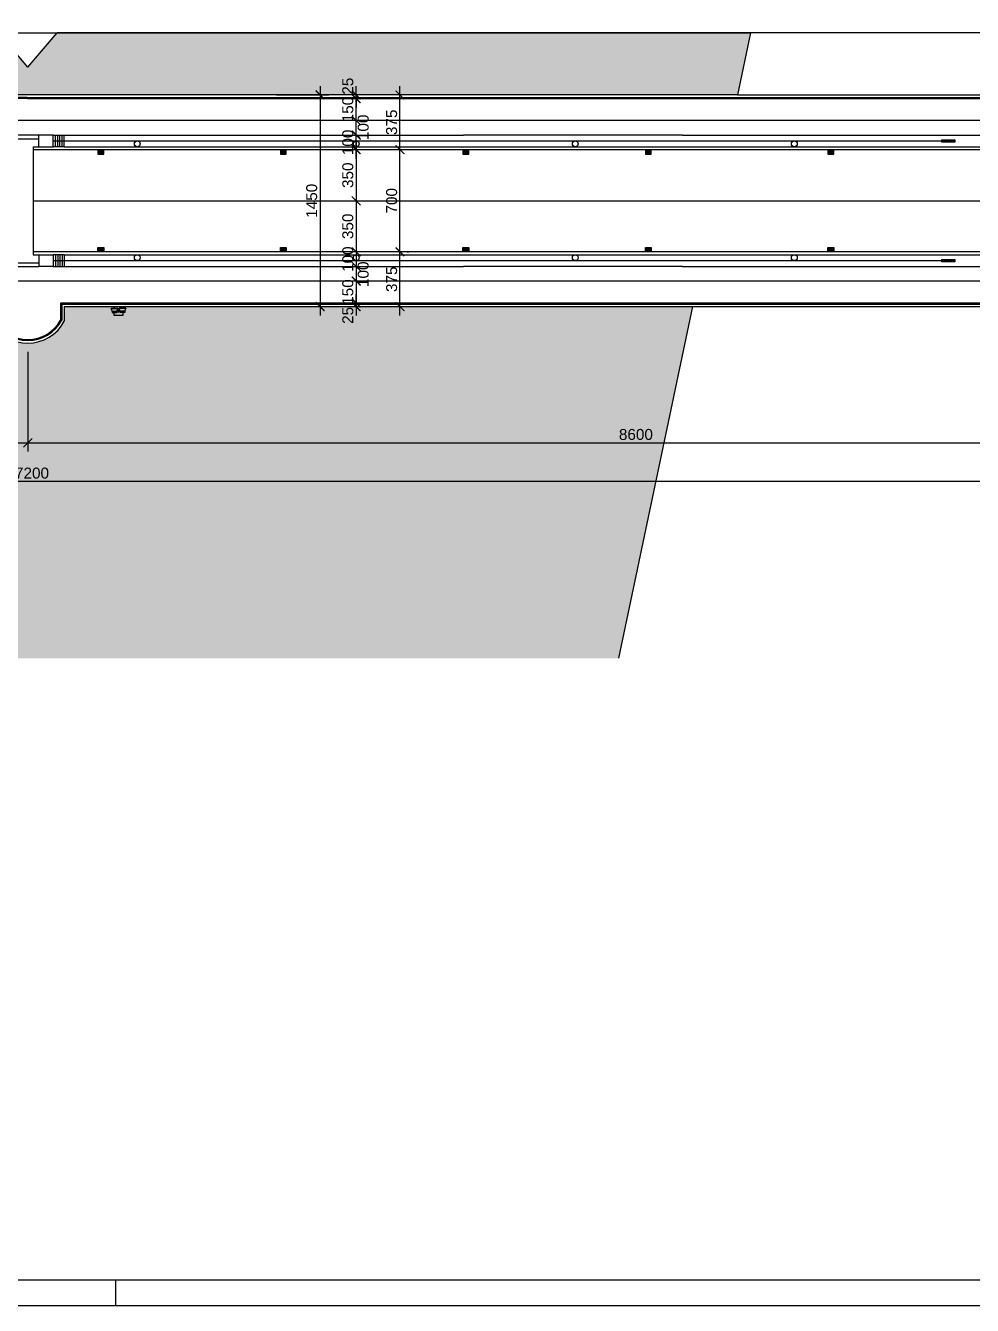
# Model space of a CAD drawing. Header units: millimetres. Extents: x -220 to 35592, y 35 to 30950.
# Drawn here: x 15549 to 22033, y 16250 to 25016 of the extents above; entities that cross this region are included whole.
import ezdxf

# ---------------------------------------------------------------- set-up
doc = ezdxf.new("R2010")
doc.units = ezdxf.units.MM
doc.header["$LTSCALE"] = 350
doc.header["$MEASUREMENT"] = 0
doc.header["$PDSIZE"] = 35
doc.layers.add('020', color=50, linetype='Continuous', lineweight=20)
doc.layers.add('050', color=132, linetype='Continuous', lineweight=50)
for name, color, linetype in [('BETON', 7, 'Continuous'), ('BETON tanko', 40, 'Continuous'), ('FILE', 8, 'Continuous'), ('KOTE', 9, 'Continuous'), ('POM', 9, 'Continuous'), ('SRAFURA', 8, 'Continuous'), ('Užad', 2, 'Continuous')]:
    doc.layers.add(name, color=color, linetype=linetype)
doc.styles.get("Standard").update_dxf_attribs({"font": 'ARIAL.TTF'})
doc.dimstyles.new('M1-350', dxfattribs={"dimscale": 30, "dimtxt": 2.5, "dimasz": 2, "dimexe": 2, "dimexo": 2, "dimtad": 1, "dimdec": 0, "dimzin": 9, "dimtxsty": 'Standard', "dimblk": 'ARCHTICK', "dimcen": 2.5, "dimdle": 2, "dimadec": 0, "dimazin": 2, "dimtfac": 1, "dimtdec": 0, "dimtmove": 0, "dimatfit": 2, "dimldrblk": 'ARCHTICK', "dimfxl": 0, "dimfrac": 2, "dimarcsym": 0})
pattern_1 = [(0, (0, 0), (6.25, 12.5), [0, -12.5])]
pattern_2 = [(0, (0, 0), (18.75, 37.5), [0, -37.5])]

# ---------------------------------------------------------------- blocks, each defined once
blk = doc.blocks.new('_ArchTick')
at = {"layer": '050', "color": 0, "const_width": 0.15}
blk.add_lwpolyline([(-0.5, -0.5), (0.5, 0.5)], dxfattribs=at)
blk = doc.blocks.new('*D29')
at = {"layer": 'Defpoints', "color": 0}
for p in [(6963.482539322745, 23090.6526267209), (15563.48253932277, 22840.69015004479), (15563.48253932277, 22157.72464746407)]:
    blk.add_point(p, dxfattribs=at)
at = {"layer": 'POM', "color": 0, "lineweight": -2}
for p, q in [((6963.482539322745, 23030.6526267209), (6963.482539322745, 22097.72464746407)), ((15563.48253932277, 22780.69015004479), (15563.48253932277, 22097.72464746407)), ((6903.482539322745, 22157.72464746407), (15623.48253932277, 22157.72464746407))]:
    blk.add_line(p, q, dxfattribs=at)
at = {"layer": 'POM', "color": 0, "lineweight": -2, "xscale": 60, "yscale": 60, "zscale": 60, "rotation": 180}
blk.add_blockref('_ArchTick', (6963.482539322745, 22157.72464746407), dxfattribs=at)
at = {"layer": 'POM', "color": 0, "lineweight": -2, "xscale": 60, "yscale": 60, "zscale": 60}
blk.add_blockref('_ArchTick', (15563.48253932277, 22157.72464746407), dxfattribs=at)
at = {"layer": 'POM', "color": 0, "insert": (11263.48253932276, 22214.7676215432), "char_height": 75, "attachment_point": 5}
blk.add_mtext('8600', dxfattribs=at)
blk = doc.blocks.new('*D30')
at = {"layer": 'Defpoints', "color": 0}
for p in [(24163.48253932277, 23090.65262672094), (15563.48253932277, 22840.69015004479), (24163.48253932277, 22157.72464746407)]:
    blk.add_point(p, dxfattribs=at)
at = {"layer": 'POM', "color": 0, "lineweight": -2}
for p, q in [((24163.48253932277, 23030.65262672094), (24163.48253932277, 22097.72464746407)), ((15563.48253932277, 22780.69015004479), (15563.48253932277, 22097.72464746407)), ((15503.48253932277, 22157.72464746407), (24223.48253932277, 22157.72464746407))]:
    blk.add_line(p, q, dxfattribs=at)
at = {"layer": 'POM', "color": 0, "lineweight": -2, "xscale": 60, "yscale": 60, "zscale": 60, "rotation": 180}
blk.add_blockref('_ArchTick', (15563.48253932277, 22157.72464746407), dxfattribs=at)
at = {"layer": 'POM', "color": 0, "lineweight": -2, "xscale": 60, "yscale": 60, "zscale": 60}
blk.add_blockref('_ArchTick', (24163.48253932277, 22157.72464746407), dxfattribs=at)
at = {"layer": 'POM', "color": 0, "insert": (19728.53408347752, 22214.7676215432), "char_height": 75, "attachment_point": 5}
blk.add_mtext('8600', dxfattribs=at)
blk = doc.blocks.new('*D31')
at = {"layer": 'Defpoints', "color": 0}
for p in [(6963.482539322745, 22564.18863709249), (24163.48253932277, 22564.18863709251), (6963.482539322745, 21892.98965333955)]:
    blk.add_point(p, dxfattribs=at)
at = {"layer": 'POM', "color": 0, "lineweight": -2}
for p, q in [((6963.482539322745, 22504.18863709249), (6963.482539322745, 21832.98965333955)), ((24163.48253932277, 22504.18863709251), (24163.48253932277, 21832.98965333955)), ((24223.48253932277, 21892.98965333955), (6903.482539322745, 21892.98965333955))]:
    blk.add_line(p, q, dxfattribs=at)
at = {"layer": 'POM', "color": 0, "lineweight": -2, "xscale": 60, "yscale": 60, "zscale": 60, "rotation": 180}
blk.add_blockref('_ArchTick', (6963.482539322745, 21892.98965333955), dxfattribs=at)
at = {"layer": 'POM', "color": 0, "lineweight": -2, "xscale": 60, "yscale": 60, "zscale": 60}
blk.add_blockref('_ArchTick', (24163.48253932277, 21892.98965333955), dxfattribs=at)
at = {"layer": 'POM', "color": 0, "insert": (15563.48253932275, 21950.03262741868), "char_height": 75, "attachment_point": 5}
blk.add_mtext('17200', dxfattribs=at)
blk = doc.blocks.new('*D33')
at = {"layer": 'Defpoints', "color": 0}
for p in [(17205.9950417126, 24540.65262672094), (17205.9950417126, 23090.65262672094), (17565.34191512634, 23090.65262672094)]:
    blk.add_point(p, dxfattribs=at)
at = {"layer": 'POM', "color": 0, "lineweight": -2}
for p, q in [((17565.34191512635, 24600.65262672094), (17565.34191512634, 23030.65262672094)), ((17265.9950417126, 24540.65262672094), (17625.34191512634, 24540.65262672094)), ((17265.9950417126, 23090.65262672094), (17625.34191512634, 23090.65262672094))]:
    blk.add_line(p, q, dxfattribs=at)
at = {"layer": 'POM', "color": 0, "lineweight": -2, "xscale": 60, "yscale": 60, "zscale": 60}
for p, rotation in [((17565.34191512634, 24540.65262672094), 90), ((17565.34191512634, 23090.65262672094), 270)]:
    blk.add_blockref('_ArchTick', p, dxfattribs=dict(at, rotation=rotation))
at = {"layer": 'POM', "color": 0, "insert": (17508.29894104721, 23815.65262672094), "char_height": 75, "attachment_point": 5, "rotation": 90}
blk.add_mtext('1450', dxfattribs=at)
blk = doc.blocks.new('*D34')
at = {"layer": 'Defpoints', "color": 0}
for p in [(17813.48253932278, 24165.65262672094), (17812.74385097426, 23815.65262672092), (17813.48253932278, 23815.65262672092)]:
    blk.add_point(p, dxfattribs=at)
at = {"layer": 'POM', "color": 0, "lineweight": -2}
for p, q in [((17812.74385097426, 24225.65262672094), (17812.74385097426, 23755.65262672092)), ((17753.48253932278, 24165.65262672094), (17752.74385097426, 24165.65262672094)), ((17753.48253932278, 23815.65262672092), (17752.74385097426, 23815.65262672092))]:
    blk.add_line(p, q, dxfattribs=at)
at = {"layer": 'POM', "color": 0, "lineweight": -2, "xscale": 60, "yscale": 60, "zscale": 60}
for p, rotation in [((17812.74385097426, 24165.65262672094), 90), ((17812.74385097426, 23815.65262672092), 270)]:
    blk.add_blockref('_ArchTick', p, dxfattribs=dict(at, rotation=rotation))
at = {"layer": 'POM', "color": 0, "insert": (17755.67529708612, 23990.65262672093), "char_height": 75, "attachment_point": 5, "rotation": 90}
blk.add_mtext('350', dxfattribs=at)
blk = doc.blocks.new('*D35')
at = {"layer": 'Defpoints', "color": 0}
for p in [(17813.48253932278, 23815.65262672092), (17812.74385097426, 23465.65262672088), (17812.74385097426, 23465.65262672088)]:
    blk.add_point(p, dxfattribs=at)
at = {"layer": 'POM', "color": 0, "lineweight": -2}
for p, q in [((17812.74385097426, 23875.65262672092), (17812.74385097426, 23405.65262672088)), ((17753.48253932278, 23815.65262672092), (17752.74385097426, 23815.65262672092))]:
    blk.add_line(p, q, dxfattribs=at)
at = {"layer": 'POM', "color": 0, "lineweight": -2, "xscale": 60, "yscale": 60, "zscale": 60}
for p, rotation in [((17812.74385097426, 23815.65262672092), 90), ((17812.74385097426, 23465.65262672088), 270)]:
    blk.add_blockref('_ArchTick', p, dxfattribs=dict(at, rotation=rotation))
at = {"layer": 'POM', "color": 0, "insert": (17755.67529708612, 23640.6526267209), "char_height": 75, "attachment_point": 5, "rotation": 90}
blk.add_mtext('350', dxfattribs=at)
blk = doc.blocks.new('*D36')
at = {"layer": 'Defpoints', "color": 0}
for p in [(17812.74385097426, 23465.65262672088), (17812.74385097426, 23365.65262672006), (17812.74385097426, 23365.65262672006)]:
    blk.add_point(p, dxfattribs=at)
at = {"layer": 'POM', "color": 0, "lineweight": -2}
blk.add_line((17812.74385097426, 23525.65262672088), (17812.74385097426, 23305.65262672006), dxfattribs=at)
at = {"layer": 'POM', "color": 0, "lineweight": -2, "xscale": 60, "yscale": 60, "zscale": 60}
for p, rotation in [((17812.74385097426, 23465.65262672088), 90), ((17812.74385097426, 23365.65262672006), 270)]:
    blk.add_blockref('_ArchTick', p, dxfattribs=dict(at, rotation=rotation))
at = {"layer": 'POM', "color": 0, "insert": (17755.70087689513, 23415.65262672047), "char_height": 75, "attachment_point": 5, "rotation": 90}
blk.add_mtext('100', dxfattribs=at)
blk = doc.blocks.new('*D37')
at = {"layer": 'Defpoints', "color": 0}
for p in [(17812.74385097426, 23365.65262672006), (17812.74385097427, 23265.65262672028), (17812.74385097426, 23265.65262672028)]:
    blk.add_point(p, dxfattribs=at)
at = {"layer": 'POM', "color": 0, "lineweight": -2}
blk.add_line((17812.74385097426, 23425.65262672006), (17812.74385097426, 23205.65262672028), dxfattribs=at)
at = {"layer": 'POM', "color": 0, "lineweight": -2, "xscale": 60, "yscale": 60, "zscale": 60}
for p, rotation in [((17812.74385097426, 23365.65262672006), 90), ((17812.74385097426, 23265.65262672028), 270)]:
    blk.add_blockref('_ArchTick', p, dxfattribs=dict(at, rotation=rotation))
at = {"layer": 'POM', "color": 0, "insert": (17861.08259786233, 23312.54383733589), "char_height": 75, "attachment_point": 5, "rotation": 90}
blk.add_mtext('100', dxfattribs=at)
blk = doc.blocks.new('*D38')
at = {"layer": 'Defpoints', "color": 0}
for p in [(17812.74385097427, 23265.65262672028), (17812.74385097427, 23115.65262672098), (17812.74385097426, 23115.65262672098)]:
    blk.add_point(p, dxfattribs=at)
at = {"layer": 'POM', "color": 0, "lineweight": -2}
blk.add_line((17812.74385097426, 23325.65262672028), (17812.74385097426, 23055.65262672098), dxfattribs=at)
at = {"layer": 'POM', "color": 0, "lineweight": -2, "xscale": 60, "yscale": 60, "zscale": 60}
for p, rotation in [((17812.74385097426, 23265.65262672028), 90), ((17812.74385097426, 23115.65262672098), 270)]:
    blk.add_blockref('_ArchTick', p, dxfattribs=dict(at, rotation=rotation))
at = {"layer": 'POM', "color": 0, "insert": (17755.70087689513, 23190.65262672063), "char_height": 75, "attachment_point": 5, "rotation": 90}
blk.add_mtext('150', dxfattribs=at)
blk = doc.blocks.new('*D39')
at = {"layer": 'Defpoints', "color": 0}
for p in [(17812.74385097427, 23115.65262672098), (17812.74385097427, 23090.65262672094), (17812.74385097426, 23090.65262672094)]:
    blk.add_point(p, dxfattribs=at)
at = {"layer": 'POM', "color": 0, "lineweight": -2}
for p, q in [((17812.74385097426, 23115.65262672098), (17812.74385097426, 23175.65262672098)), ((17812.74385097426, 23115.65262672098), (17812.74385097426, 23090.65262672094)), ((17812.74385097426, 23090.65262672094), (17812.74385097426, 23030.65262672094))]:
    blk.add_line(p, q, dxfattribs=at)
at = {"layer": 'POM', "color": 0, "lineweight": -2, "xscale": 60, "yscale": 60, "zscale": 60}
for p, rotation in [((17812.74385097426, 23115.65262672098), 270), ((17812.74385097426, 23090.65262672094), 90)]:
    blk.add_blockref('_ArchTick', p, dxfattribs=dict(at, rotation=rotation))
at = {"layer": 'POM', "color": 0, "insert": (17755.70087689513, 23030.65262672094), "char_height": 75, "attachment_point": 5, "rotation": 90}
blk.add_mtext('25', dxfattribs=at)
blk = doc.blocks.new('*D41')
at = {"layer": 'Defpoints', "color": 0}
for p in [(17812.74385097427, 24365.65262672156), (17812.74385097426, 24365.65262672156), (17812.74385097426, 24265.65262672178)]:
    blk.add_point(p, dxfattribs=at)
at = {"layer": 'POM', "color": 0, "lineweight": -2}
blk.add_line((17812.74385097426, 24205.65262672178), (17812.74385097426, 24425.65262672156), dxfattribs=at)
at = {"layer": 'POM', "color": 0, "lineweight": -2, "xscale": 60, "yscale": 60, "zscale": 60}
for p, rotation in [((17812.74385097426, 24365.65262672156), 90), ((17812.74385097426, 24265.65262672178), 270)]:
    blk.add_blockref('_ArchTick', p, dxfattribs=dict(at, rotation=rotation))
at = {"layer": 'POM', "color": 0, "insert": (17861.08259786233, 24318.76141610595), "char_height": 75, "attachment_point": 5, "rotation": 90}
blk.add_mtext('100', dxfattribs=at)
blk = doc.blocks.new('*D40')
at = {"layer": 'Defpoints', "color": 0}
for p in [(17812.74385097426, 24265.65262672178), (17812.74385097426, 24265.65262672178), (17812.74385097426, 24165.65262672096)]:
    blk.add_point(p, dxfattribs=at)
at = {"layer": 'POM', "color": 0, "lineweight": -2}
blk.add_line((17812.74385097426, 24105.65262672096), (17812.74385097426, 24325.65262672178), dxfattribs=at)
at = {"layer": 'POM', "color": 0, "lineweight": -2, "xscale": 60, "yscale": 60, "zscale": 60}
for p, rotation in [((17812.74385097426, 24265.65262672178), 90), ((17812.74385097426, 24165.65262672096), 270)]:
    blk.add_blockref('_ArchTick', p, dxfattribs=dict(at, rotation=rotation))
at = {"layer": 'POM', "color": 0, "insert": (17755.70087689513, 24215.65262672137), "char_height": 75, "attachment_point": 5, "rotation": 90}
blk.add_mtext('100', dxfattribs=at)
blk = doc.blocks.new('*D42')
at = {"layer": 'Defpoints', "color": 0}
for p in [(17812.74385097427, 24515.65262672086), (17812.74385097426, 24515.65262672086), (17812.74385097427, 24365.65262672156)]:
    blk.add_point(p, dxfattribs=at)
at = {"layer": 'POM', "color": 0, "lineweight": -2}
blk.add_line((17812.74385097426, 24305.65262672156), (17812.74385097426, 24575.65262672086), dxfattribs=at)
at = {"layer": 'POM', "color": 0, "lineweight": -2, "xscale": 60, "yscale": 60, "zscale": 60}
for p, rotation in [((17812.74385097426, 24515.65262672086), 90), ((17812.74385097426, 24365.65262672156), 270)]:
    blk.add_blockref('_ArchTick', p, dxfattribs=dict(at, rotation=rotation))
at = {"layer": 'POM', "color": 0, "insert": (17755.70087689513, 24440.65262672121), "char_height": 75, "attachment_point": 5, "rotation": 90}
blk.add_mtext('150', dxfattribs=at)
blk = doc.blocks.new('*D43')
at = {"layer": 'Defpoints', "color": 0}
for p in [(17812.74385097427, 24540.6526267209), (17812.74385097426, 24540.6526267209), (17812.74385097427, 24515.65262672086)]:
    blk.add_point(p, dxfattribs=at)
at = {"layer": 'POM', "color": 0, "lineweight": -2}
for p, q in [((17812.74385097426, 24540.6526267209), (17812.74385097426, 24600.6526267209)), ((17812.74385097426, 24515.65262672086), (17812.74385097426, 24540.6526267209)), ((17812.74385097426, 24515.65262672086), (17812.74385097426, 24455.65262672086))]:
    blk.add_line(p, q, dxfattribs=at)
at = {"layer": 'POM', "color": 0, "lineweight": -2, "xscale": 60, "yscale": 60, "zscale": 60}
for p, rotation in [((17812.74385097426, 24540.6526267209), 270), ((17812.74385097426, 24515.65262672086), 90)]:
    blk.add_blockref('_ArchTick', p, dxfattribs=dict(at, rotation=rotation))
at = {"layer": 'POM', "color": 0, "insert": (17755.70087689513, 24600.6526267209), "char_height": 75, "attachment_point": 5, "rotation": 90}
blk.add_mtext('25', dxfattribs=at)
blk = doc.blocks.new('*D44')
at = {"layer": 'Defpoints', "color": 0}
for p in [(18101.13616730599, 23465.65262672088), (18112.87701470283, 23465.65262672088), (18101.13616730599, 23090.65262672094)]:
    blk.add_point(p, dxfattribs=at)
at = {"layer": 'POM', "color": 0, "lineweight": -2}
for p, q in [((18112.87701470283, 23030.65262672094), (18112.87701470283, 23525.65262672088)), ((18161.13616730599, 23465.65262672088), (18172.87701470283, 23465.65262672088)), ((18161.13616730599, 23090.65262672094), (18172.87701470283, 23090.65262672094))]:
    blk.add_line(p, q, dxfattribs=at)
at = {"layer": 'POM', "color": 0, "lineweight": -2, "xscale": 60, "yscale": 60, "zscale": 60}
for p, rotation in [((18112.87701470283, 23465.65262672088), 90), ((18112.87701470283, 23090.65262672094), 270)]:
    blk.add_blockref('_ArchTick', p, dxfattribs=dict(at, rotation=rotation))
at = {"layer": 'POM', "color": 0, "insert": (18055.8084608147, 23278.15262672091), "char_height": 75, "attachment_point": 5, "rotation": 90}
blk.add_mtext('375', dxfattribs=at)
blk = doc.blocks.new('*D45')
at = {"layer": 'Defpoints', "color": 0}
for p in [(18112.87701470284, 24165.65262672093), (18112.87701470283, 24165.65262672093), (18101.13616730599, 23465.65262672088)]:
    blk.add_point(p, dxfattribs=at)
at = {"layer": 'POM', "color": 0, "lineweight": -2}
for p, q in [((18112.87701470283, 23405.65262672088), (18112.87701470283, 24225.65262672093)), ((18161.13616730599, 23465.65262672088), (18172.87701470283, 23465.65262672088))]:
    blk.add_line(p, q, dxfattribs=at)
at = {"layer": 'POM', "color": 0, "lineweight": -2, "xscale": 60, "yscale": 60, "zscale": 60}
for p, rotation in [((18112.87701470283, 24165.65262672093), 90), ((18112.87701470283, 23465.65262672088), 270)]:
    blk.add_blockref('_ArchTick', p, dxfattribs=dict(at, rotation=rotation))
at = {"layer": 'POM', "color": 0, "insert": (18055.8340406237, 23815.65262672091), "char_height": 75, "attachment_point": 5, "rotation": 90}
blk.add_mtext('700', dxfattribs=at)
blk = doc.blocks.new('*D46')
at = {"layer": 'Defpoints', "color": 0}
for p in [(18112.87701470284, 24540.65262672094), (18112.87701470283, 24540.65262672094), (18112.87701470284, 24165.65262672093)]:
    blk.add_point(p, dxfattribs=at)
at = {"layer": 'POM', "color": 0, "lineweight": -2}
blk.add_line((18112.87701470283, 24105.65262672093), (18112.87701470284, 24600.65262672094), dxfattribs=at)
at = {"layer": 'POM', "color": 0, "lineweight": -2, "xscale": 60, "yscale": 60, "zscale": 60}
for p, rotation in [((18112.87701470283, 24540.65262672094), 90), ((18112.87701470283, 24165.65262672093), 270)]:
    blk.add_blockref('_ArchTick', p, dxfattribs=dict(at, rotation=rotation))
at = {"layer": 'POM', "color": 0, "insert": (18055.8084608147, 24353.15262672094), "char_height": 75, "attachment_point": 5, "rotation": 90}
blk.add_mtext('375', dxfattribs=at)

msp = doc.modelspace()

# ---------------------------------------------------------------- hatches: boundary and pattern name
at = {"layer": 'POM'}
h = msp.add_hatch(dxfattribs=at)
h.set_pattern_fill('DOTS', color=256, scale=200, style=0)
h.set_pattern_definition(pattern_1)
edge = h.paths.add_edge_path()
edge.add_arc((16397.48253932277, 23111.65262672096), 4, 0, 360)
h = msp.add_hatch(dxfattribs=at)
h.set_pattern_fill('DOTS', color=256, scale=200, style=0)
h.set_pattern_definition(pattern_1)
edge = h.paths.add_edge_path()
edge.add_arc((16997.48253932277, 23111.65262672096), 4, 0, 360)
h = msp.add_hatch(dxfattribs=at)
h.set_pattern_fill('DOTS', color=256, scale=200, style=0)
h.set_pattern_definition(pattern_1)
edge = h.paths.add_edge_path()
edge.add_arc((17597.48253932277, 23111.65262672096), 4, 0, 360)
h = msp.add_hatch(dxfattribs=at)
h.set_pattern_fill('DOTS', color=256, scale=200, style=0)
h.set_pattern_definition(pattern_1)
edge = h.paths.add_edge_path()
edge.add_arc((18197.48253932277, 23111.65262672096), 4, 0, 360)
h = msp.add_hatch(dxfattribs=at)
h.set_pattern_fill('DOTS', color=256, scale=200, style=0)
h.set_pattern_definition(pattern_1)
edge = h.paths.add_edge_path()
edge.add_arc((18797.48253932277, 23111.65262672096), 4, 0, 360)
h = msp.add_hatch(dxfattribs=at)
h.set_pattern_fill('DOTS', color=256, scale=200, style=0)
h.set_pattern_definition(pattern_1)
edge = h.paths.add_edge_path()
edge.add_arc((19397.48253932277, 23111.65262672096), 4, 0, 360)
h = msp.add_hatch(dxfattribs=at)
h.set_pattern_fill('DOTS', color=256, scale=200, style=0)
h.set_pattern_definition(pattern_1)
edge = h.paths.add_edge_path()
edge.add_arc((19997.48253932277, 23111.65262672096), 4, 0, 360)
h = msp.add_hatch(dxfattribs=at)
h.set_pattern_fill('DOTS', color=256, scale=200, style=0)
h.set_pattern_definition(pattern_1)
edge = h.paths.add_edge_path()
edge.add_arc((20597.48253932277, 23111.65262672096), 4, 0, 360)
h = msp.add_hatch(dxfattribs=at)
h.set_pattern_fill('DOTS', color=256, scale=200, style=0)
h.set_pattern_definition(pattern_1)
edge = h.paths.add_edge_path()
edge.add_arc((21197.48253932277, 23111.65262672096), 4, 0, 360)
h = msp.add_hatch(dxfattribs=at)
h.set_pattern_fill('DOTS', color=256, scale=200, style=0)
h.set_pattern_definition(pattern_1)
edge = h.paths.add_edge_path()
edge.add_arc((21797.48253932277, 23111.65262672096), 4, 0, 360)
at = {"layer": 'SRAFURA'}
h = msp.add_hatch(color=256, dxfattribs=at)
edge = h.paths.add_edge_path()
edge.add_arc((15797.48253932277, 24519.6526267209), 4, 0, 360)
h = msp.add_hatch(color=256, dxfattribs=at)
edge = h.paths.add_edge_path()
edge.add_arc((16397.48253932277, 24519.6526267209), 4, 0, 360)
h = msp.add_hatch(color=256, dxfattribs=at)
edge = h.paths.add_edge_path()
edge.add_arc((16997.48253932277, 24519.6526267209), 4, 0, 360)
h = msp.add_hatch(color=256, dxfattribs=at)
edge = h.paths.add_edge_path()
edge.add_arc((17597.48253932277, 24519.6526267209), 4, 0, 360)
h = msp.add_hatch(color=256, dxfattribs=at)
edge = h.paths.add_edge_path()
edge.add_arc((18197.48253932277, 24519.6526267209), 4, 0, 360)
h = msp.add_hatch(color=256, dxfattribs=at)
edge = h.paths.add_edge_path()
edge.add_arc((18797.48253932277, 24519.6526267209), 4, 0, 360)
h = msp.add_hatch(color=256, dxfattribs=at)
edge = h.paths.add_edge_path()
edge.add_arc((19397.48253932277, 24519.6526267209), 4, 0, 360)
h = msp.add_hatch(color=256, dxfattribs=at)
edge = h.paths.add_edge_path()
edge.add_arc((19997.48253932277, 24519.6526267209), 4, 0, 360)
h = msp.add_hatch(color=256, dxfattribs=at)
edge = h.paths.add_edge_path()
edge.add_arc((20597.48253932277, 24519.6526267209), 4, 0, 360)
h = msp.add_hatch(color=256, dxfattribs=at)
edge = h.paths.add_edge_path()
edge.add_arc((21197.48253932277, 24519.6526267209), 4, 0, 360)
h = msp.add_hatch(color=256, dxfattribs=at)
edge = h.paths.add_edge_path()
edge.add_arc((21797.48253932277, 24519.6526267209), 4, 0, 360)
at = {"layer": 'Užad'}
h = msp.add_hatch(dxfattribs=at)
h.set_pattern_fill('DOTS', color=256, scale=600, style=0)
h.set_pattern_definition(pattern_2)
h.paths.add_polyline_path([(20424.02874986424, 24540.65262672094), (9462.460188119223, 24540.65262672096), (9552.329465940984, 24965.65262672113), (15363.08129459899, 24965.65262672112), (15563.48253932277, 24731.71819230329), (15763.88378404654, 24965.65262672112), (20513.898027686, 24965.65262672112)])
h.paths.add_polyline_path([(11984.03524613948, 24546.79403175188), (11984.03524613948, 24800.95501401654), (12098.12119429773, 24800.95501401654), (12098.12119429773, 24546.79403175188)], flags=24)
h.paths.add_polyline_path([(17698.657902816, 24527.26415468816), (17698.657902816, 24674.04109875365), (17812.74385097426, 24674.04109875365), (17812.74385097426, 24527.26415468816)], flags=9)
for points in [[(21913.48253932273, 24218.15262672157), (21823.48253932273, 24218.15262672157), (21823.48253932273, 24233.15262672157), (21913.48253932273, 24233.15262672157)], [(21913.48253932277, 23398.15262672041), (21823.48253932277, 23398.15262672041), (21823.48253932277, 23413.15262672041), (21913.48253932277, 23413.15262672041)]]:
    msp.add_hatch(color=256, dxfattribs=at).paths.add_polyline_path(points)
h = msp.add_hatch(dxfattribs=at)
h.set_pattern_fill('DOTS', color=256, scale=600, style=0)
h.set_pattern_definition(pattern_2)
edge = h.paths.add_edge_path()
edge.add_line((8649.041148755807, 20681.93405192852), (19610.60971050083, 20681.93405192852))
edge.add_line((19610.60971050083, 20681.93405192852), (20117.41591964896, 23090.6526267209))
edge.add_line((20117.41591964896, 23090.65262672094), (15813.48253932277, 23090.65262672094))
edge.add_line((15813.48253932276, 23090.65262672093), (15813.48253932276, 22990.65262672093))
edge.add_arc((15563.48253932277, 23124.05685048407), 283.3667004392756, 208.0851344091112, 331.91486559088656, ccw=False)
edge.add_line((15313.48253932277, 22990.65262672094), (15313.48253932277, 23090.65262672094))
edge.add_line((15313.48253932277, 23090.65262672094), (9155.847357903933, 23090.65262672092))
edge.add_line((9155.847357903933, 23090.65262672092), (8649.041148755807, 20681.93405192852))
h.paths.add_polyline_path([(15407.26664573476, 22007.0756014978), (15719.69843291075, 22007.0756014978), (15719.69843291075, 21892.98965333955), (15407.26664573476, 21892.98965333955)], flags=24)
h.paths.add_polyline_path([(19597.87241908462, 22271.81059562232), (19859.19574787043, 22271.81059562232), (19859.19574787043, 22157.72464746407), (19597.87241908462, 22157.72464746407)], flags=24)
h.paths.add_polyline_path([(11132.82087492985, 22271.81059562232), (11394.14420371566, 22271.81059562232), (11394.14420371566, 22157.72464746407), (11132.82087492985, 22157.72464746407)], flags=24)
h.paths.add_polyline_path([(11592.78179881718, 21314.75766107703), (11679.7119294532, 21725.858166342), (11828.13522875666, 21694.47300229419), (11741.20509812064, 21283.37249702922)], flags=24)
h.paths.add_polyline_path([(17698.657902816, 22957.2641546882), (17698.657902816, 23104.04109875369), (17812.74385097426, 23104.04109875369), (17812.74385097426, 22957.2641546882)], flags=9)

# ---------------------------------------------------------------- linework, layer by layer
at = {"layer": '020'}
msp.add_line((18548.15593213659, 23365.6526267201), (20048.15593213659, 23365.65262672021), dxfattribs=at)
at = {"layer": 'BETON'}
for p, q in [((15738.48253932275, 24225.65262672134), (17044.11762259169, 24225.65262672139)), ((17044.11762259169, 24225.65262672139), (18544.11762259172, 24225.65262672145)), ((18544.11762259172, 24225.65262672145), (20044.11762259171, 24225.65262672151)), ((20044.11762259171, 24225.65262672151), (21544.11762259172, 24225.65262672157)), ((21544.11762259172, 24225.65262672157), (21913.48253932275, 24225.65262672158)), ((15738.48253932277, 23405.65262672041), (17058.72426342191, 23405.65262672041)), ((17058.72426342191, 23405.65262672041), (18558.72426342191, 23405.65262672041)), ((18558.72426342191, 23405.65262672041), (20058.72426342191, 23405.65262672041)), ((20058.72426342191, 23405.65262672041), (21558.7242634219, 23405.65262672041)), ((21558.7242634219, 23405.65262672041), (21913.48253932277, 23405.65262672041))]:
    msp.add_line(p, q, dxfattribs=at)
for points in [[(3502.553681344019, 16249.65052281165), (35591.62169215086, 16249.65052281165), (35591.62169215086, 30949.65052281165), (3502.553681344019, 30949.65052281165)], [(4377.553681344019, 16424.65052281165), (35416.62169215086, 16424.65052281165), (35416.62169215086, 30774.65052281165), (4377.553681344019, 30774.65052281165)]]:
    msp.add_lwpolyline(points, close=True, dxfattribs=at)
at = {"layer": 'BETON tanko'}
for p, q in [((27474.51577321439, 24365.65262672134), (5596.26227143317, 24365.65262672173)), ((15738.48253932277, 24265.65262672192), (15488.48253932276, 24265.65262672191)), ((15488.48253932276, 24240.65262672192), (15638.48253932277, 24240.65262672191)), ((15638.48253932277, 24185.6526267209), (15638.48253932277, 24265.65262672192)), ((15738.48253932277, 24185.6526267209), (15738.48253932277, 24265.65262672192)), ((15813.48253932277, 24265.65262672191), (17048.15593213656, 24265.65262672194)), ((17048.15593213656, 24265.65262672194), (18548.15593213657, 24265.65262672176)), ((20048.15593213657, 24265.6526267217), (18548.15593213657, 24265.65262672176)), ((20048.15593213657, 24265.6526267217), (21548.15593213658, 24265.65262672166)), ((21548.15593213658, 24265.65262672166), (23048.1559321366, 24265.6526267215)), ((15600.98253932277, 24185.6526267209), (15600.98253932282, 23445.65262672092)), ((15600.98253932282, 24185.6526267209), (15638.48253932277, 24185.6526267209)), ((15638.48253932277, 24185.6526267209), (15738.48253932277, 24185.6526267209)), ((15600.98253932279, 23815.65262672091), (25528.85893092138, 23815.65262672094)), ((15600.98253932282, 23445.65262672092), (15638.48253932277, 23445.65262672092)), ((15638.48253932277, 23445.65262672092), (15738.48253932277, 23445.65262672093)), ((15638.48253932277, 23445.65262672092), (15638.48253932277, 23365.65262671991)), ((15738.48253932277, 23445.65262672092), (15738.48253932277, 23365.65262671991)), ((15488.48253932276, 23390.65262671991), (15638.48253932277, 23390.65262671992)), ((15488.48253932276, 23365.65262671991), (15638.48253932277, 23365.65262671991)), ((15738.48253932277, 23365.65262671991), (15638.48253932277, 23365.65262671991)), ((15813.48253932277, 23365.65262671991), (17048.15593213657, 23365.65262672001)), ((17048.15593213657, 23365.65262672001), (18548.15593213659, 23365.6526267201)), ((20048.15593213659, 23365.65262672021), (18548.15593213659, 23365.6526267201)), ((20048.15593213659, 23365.65262672021), (21548.15593213659, 23365.6526267203)), ((21548.15593213659, 23365.6526267203), (23048.15593213661, 23365.65262672041)), ((27803.33475032198, 23265.65262672049), (5364.472883266135, 23265.65262672002))]:
    msp.add_line(p, q, dxfattribs=at)
for points in [[(16154.48253932276, 23080.71355667705), (16154.48253932276, 23090.69015004479), (16214.48253932276, 23090.69015004479), (16214.48253932276, 23080.71355667705)], [(16214.48253932276, 23050.71355667705), (16214.48253932276, 23030.69015004479), (16154.48253932276, 23030.69015004479), (16154.48253932276, 23050.71355667705)]]:
    msp.add_lwpolyline(points, dxfattribs=at)
at = {"layer": 'FILE'}
msp.add_line((16166.62169215086, 16249.65052281165), (16166.62169215086, 16424.65052281165), dxfattribs=at)
at = {"layer": 'KOTE'}
for p, q in [((15558.72426342189, 24523.65262672089), (5893.989036445426, 24523.65262672021)), ((15558.72426342189, 24515.6526267209), (5893.98903644543, 24515.65262672021)), ((15558.72426342189, 24523.65262672089), (24994.0289311393, 24523.6526267209)), ((15558.72426342189, 24515.6526267209), (24994.02893113929, 24515.6526267209))]:
    msp.add_line(p, q, dxfattribs=at)
for centre in [(15797.48253932277, 24519.6526267209), (16397.48253932277, 24519.6526267209), (16997.48253932277, 24519.6526267209), (17597.48253932277, 24519.6526267209), (18197.48253932277, 24519.6526267209), (18797.48253932277, 24519.6526267209), (19397.48253932277, 24519.6526267209), (19997.48253932277, 24519.6526267209), (20597.48253932277, 24519.6526267209), (21197.48253932277, 24519.6526267209), (21797.48253932277, 24519.6526267209)]:
    msp.add_circle(centre, 4, dxfattribs=at)
at = {"layer": 'POM'}
for p, q in [((15563.48253932277, 24731.71819230329), (15363.08129459899, 24965.65262672112)), ((15363.08129459899, 24965.65262672112), (15763.88378404661, 24965.65262672121)), ((15563.48253932277, 24731.71819230329), (15763.88378404654, 24965.65262672112)), ((20513.89802768603, 24965.65262672127), (15763.88378404661, 24965.65262672121)), ((15763.88378404654, 24965.65262672112), (20513.898027686, 24965.65262672112)), ((20513.898027686, 24965.65262672112), (20424.02874986424, 24540.65262672094)), ((24459.55188978972, 24965.65262672132), (20513.89802768603, 24965.65262672127)), ((20424.02874986424, 24540.65262672094), (9462.460188119223, 24540.65262672096)), ((20424.02874986424, 24540.65262672094), (24928.48253932281, 24540.65262672089)), ((15738.48253932277, 24265.65262672192), (15813.48253932277, 24265.65262672191)), ((15753.48253932277, 24185.6526267209), (15753.48253932277, 24265.65262672192)), ((15768.48253932277, 24185.6526267209), (15768.48253932277, 24265.65262672192)), ((15783.48253932277, 24185.6526267209), (15783.48253932277, 24265.65262672192)), ((15798.48253932277, 24185.6526267209), (15798.48253932277, 24265.65262672192)), ((15813.48253932277, 24185.6526267209), (15813.48253932277, 24265.65262672192)), ((17047.23003903691, 24165.65262672096), (15600.98253932277, 24165.65262672094)), ((15813.48253932277, 24185.6526267209), (15738.48253932277, 24185.65262672091)), ((15813.48253932277, 24185.65262672088), (17049.08182523617, 24185.65262672092)), ((16043.48253932277, 24165.65262672094), (16043.48253932277, 24135.65262672094)), ((16083.48253932277, 24165.65262672094), (16043.48253932277, 24165.65262672094)), ((16043.48253932277, 24135.65262672094), (16083.48253932277, 24135.65262672094)), ((16048.48253932277, 24135.65262672094), (16048.48253932277, 24165.65262672094)), ((16053.48253932277, 24135.65262672094), (16053.48253932277, 24165.65262672094)), ((16058.48253932277, 24135.65262672094), (16058.48253932277, 24165.65262672094)), ((16063.48253932277, 24135.65262672094), (16063.48253932277, 24165.65262672094)), ((16068.48253932277, 24135.65262672094), (16068.48253932277, 24165.65262672094)), ((16073.48253932277, 24135.65262672094), (16073.48253932277, 24165.65262672094)), ((16078.48253932277, 24135.65262672094), (16078.48253932277, 24165.65262672094)), ((16083.48253932277, 24135.65262672094), (16083.48253932277, 24165.65262672094)), ((18547.23003903691, 24165.65262672092), (17047.23003903691, 24165.65262672096)), ((17049.08182523617, 24185.65262672092), (18549.08182523617, 24185.65262672086)), ((17333.48253932277, 24165.65262672094), (17293.48253932277, 24165.65262672094)), ((17293.48253932277, 24165.65262672094), (17293.48253932277, 24135.65262672094)), ((17293.48253932277, 24135.65262672094), (17333.48253932277, 24135.65262672094)), ((17298.48253932277, 24135.65262672094), (17298.48253932277, 24165.65262672094)), ((17303.48253932277, 24135.65262672094), (17303.48253932277, 24165.65262672094)), ((17308.48253932277, 24135.65262672094), (17308.48253932277, 24165.65262672094)), ((17313.48253932277, 24135.65262672094), (17313.48253932277, 24165.65262672094)), ((17318.48253932277, 24135.65262672094), (17318.48253932277, 24165.65262672094)), ((17323.48253932277, 24135.65262672094), (17323.48253932277, 24165.65262672094)), ((17328.48253932277, 24135.65262672094), (17328.48253932277, 24165.65262672094)), ((17333.48253932277, 24135.65262672094), (17333.48253932277, 24165.65262672094)), ((18583.48253932277, 24165.65262672094), (18543.48253932277, 24165.65262672094)), ((18543.48253932277, 24165.65262672094), (18543.48253932277, 24135.65262672094)), ((18543.48253932277, 24135.65262672094), (18583.48253932277, 24135.65262672094)), ((20047.23003903691, 24165.65262672088), (18547.23003903691, 24165.65262672092)), ((18548.48253932277, 24135.65262672094), (18548.48253932277, 24165.65262672094)), ((18549.08182523617, 24185.65262672086), (20049.08182523617, 24185.65262672081)), ((18553.48253932277, 24135.65262672094), (18553.48253932277, 24165.65262672094)), ((18558.48253932277, 24135.65262672094), (18558.48253932277, 24165.65262672094)), ((18563.48253932277, 24135.65262672094), (18563.48253932277, 24165.65262672094)), ((18568.48253932277, 24135.65262672094), (18568.48253932277, 24165.65262672094)), ((18573.48253932277, 24135.65262672094), (18573.48253932277, 24165.65262672094)), ((18578.48253932277, 24135.65262672094), (18578.48253932277, 24165.65262672094)), ((18583.48253932277, 24135.65262672094), (18583.48253932277, 24165.65262672094)), ((19793.48253932277, 24165.65262672094), (19793.48253932277, 24135.65262672094)), ((19833.48253932277, 24165.65262672094), (19793.48253932277, 24165.65262672094)), ((19793.48253932277, 24135.65262672094), (19833.48253932277, 24135.65262672094)), ((19798.48253932277, 24135.65262672094), (19798.48253932277, 24165.65262672094)), ((19803.48253932277, 24135.65262672094), (19803.48253932277, 24165.65262672094)), ((19808.48253932277, 24135.65262672094), (19808.48253932277, 24165.65262672094)), ((19813.48253932277, 24135.65262672094), (19813.48253932277, 24165.65262672094)), ((19818.48253932277, 24135.65262672094), (19818.48253932277, 24165.65262672094)), ((19823.48253932277, 24135.65262672094), (19823.48253932277, 24165.65262672094)), ((19828.48253932277, 24135.65262672094), (19828.48253932277, 24165.65262672094)), ((19833.48253932277, 24135.65262672094), (19833.48253932277, 24165.65262672094)), ((21547.23003903691, 24165.65262672097), (20047.23003903691, 24165.65262672088)), ((20049.08182523617, 24185.65262672081), (21549.08182523617, 24185.65262672092)), ((21043.48253932277, 24165.65262672094), (21043.48253932277, 24135.65262672094)), ((21083.48253932277, 24165.65262672094), (21043.48253932277, 24165.65262672094)), ((21043.48253932277, 24135.65262672094), (21083.48253932277, 24135.65262672094)), ((21048.48253932277, 24135.65262672094), (21048.48253932277, 24165.65262672094)), ((21053.48253932277, 24135.65262672094), (21053.48253932277, 24165.65262672094)), ((21058.48253932277, 24135.65262672094), (21058.48253932277, 24165.65262672094)), ((21063.48253932277, 24135.65262672094), (21063.48253932277, 24165.65262672094)), ((21068.48253932277, 24135.65262672094), (21068.48253932277, 24165.65262672094)), ((21073.48253932277, 24135.65262672094), (21073.48253932277, 24165.65262672094)), ((21078.48253932277, 24135.65262672094), (21078.48253932277, 24165.65262672094)), ((21083.48253932277, 24135.65262672094), (21083.48253932277, 24165.65262672094)), ((23047.23003903691, 24165.65262672097), (21547.23003903691, 24165.65262672097)), ((21549.08182523617, 24185.65262672092), (23049.08182523617, 24185.6526267209)), ((16043.48253932277, 23495.65262672094), (16083.48253932277, 23495.65262672094)), ((16043.48253932277, 23465.65262672094), (16043.48253932277, 23495.65262672094)), ((16048.48253932277, 23465.65262672094), (16048.48253932277, 23495.65262672094)), ((16053.48253932277, 23465.65262672094), (16053.48253932277, 23495.65262672094)), ((16058.48253932277, 23465.65262672094), (16058.48253932277, 23495.65262672094)), ((16063.48253932277, 23465.65262672094), (16063.48253932277, 23495.65262672094)), ((16068.48253932277, 23465.65262672094), (16068.48253932277, 23495.65262672094)), ((16073.48253932277, 23465.65262672094), (16073.48253932277, 23495.65262672094)), ((16078.48253932277, 23465.65262672094), (16078.48253932277, 23495.65262672094)), ((16083.48253932277, 23495.65262672094), (16083.48253932277, 23465.65262672094)), ((17293.48253932277, 23465.65262672094), (17293.48253932277, 23495.65262672094)), ((17293.48253932277, 23495.65262672094), (17333.48253932277, 23495.65262672094)), ((17298.48253932277, 23465.65262672094), (17298.48253932277, 23495.65262672094)), ((17303.48253932277, 23465.65262672094), (17303.48253932277, 23495.65262672094)), ((17308.48253932277, 23465.65262672094), (17308.48253932277, 23495.65262672094)), ((17313.48253932277, 23465.65262672094), (17313.48253932277, 23495.65262672094)), ((17318.48253932277, 23465.65262672094), (17318.48253932277, 23495.65262672094)), ((17323.48253932277, 23465.65262672094), (17323.48253932277, 23495.65262672094)), ((17328.48253932277, 23465.65262672094), (17328.48253932277, 23495.65262672094)), ((17333.48253932277, 23495.65262672094), (17333.48253932277, 23465.65262672094)), ((18543.48253932277, 23465.65262672092), (18543.48253932277, 23495.65262672092)), ((18543.48253932277, 23495.65262672092), (18583.48253932277, 23495.65262672092)), ((18548.48253932277, 23465.65262672092), (18548.48253932277, 23495.65262672092)), ((18553.48253932277, 23465.65262672092), (18553.48253932277, 23495.65262672092)), ((18558.48253932277, 23465.65262672092), (18558.48253932277, 23495.65262672092)), ((18563.48253932277, 23465.65262672092), (18563.48253932277, 23495.65262672092)), ((18568.48253932277, 23465.65262672092), (18568.48253932277, 23495.65262672092)), ((18573.48253932277, 23465.65262672092), (18573.48253932277, 23495.65262672092)), ((18578.48253932277, 23465.65262672092), (18578.48253932277, 23495.65262672092)), ((18583.48253932277, 23495.65262672092), (18583.48253932277, 23465.65262672092)), ((19793.48253932277, 23495.65262672092), (19833.48253932277, 23495.65262672092)), ((19793.48253932277, 23465.65262672092), (19793.48253932277, 23495.65262672092)), ((19798.48253932277, 23465.65262672092), (19798.48253932277, 23495.65262672092)), ((19803.48253932277, 23465.65262672092), (19803.48253932277, 23495.65262672092)), ((19808.48253932277, 23465.65262672092), (19808.48253932277, 23495.65262672092)), ((19813.48253932277, 23465.65262672092), (19813.48253932277, 23495.65262672092)), ((19818.48253932277, 23465.65262672092), (19818.48253932277, 23495.65262672092)), ((19823.48253932277, 23465.65262672092), (19823.48253932277, 23495.65262672092)), ((19828.48253932277, 23465.65262672092), (19828.48253932277, 23495.65262672092)), ((19833.48253932277, 23495.65262672092), (19833.48253932277, 23465.65262672092)), ((21043.48253932276, 23495.6526267209), (21083.48253932276, 23495.6526267209)), ((21043.48253932276, 23465.6526267209), (21043.48253932276, 23495.6526267209)), ((21048.48253932277, 23465.6526267209), (21048.48253932277, 23495.6526267209)), ((21053.48253932277, 23465.6526267209), (21053.48253932277, 23495.6526267209)), ((21058.48253932277, 23465.6526267209), (21058.48253932277, 23495.6526267209)), ((21063.48253932277, 23465.6526267209), (21063.48253932277, 23495.6526267209)), ((21068.48253932277, 23465.6526267209), (21068.48253932277, 23495.6526267209)), ((21073.48253932277, 23465.6526267209), (21073.48253932277, 23495.6526267209)), ((21078.48253932277, 23465.6526267209), (21078.48253932277, 23495.6526267209)), ((21083.48253932276, 23495.6526267209), (21083.48253932276, 23465.6526267209)), ((17047.23003903691, 23465.65262672088), (15600.98253932282, 23465.65262672089)), ((15813.48253932277, 23445.65262672092), (15738.48253932277, 23445.65262672092)), ((15753.48253932277, 23445.65262672092), (15753.48253932277, 23365.65262671991)), ((15768.48253932277, 23445.65262672092), (15768.48253932277, 23365.65262671991)), ((15783.48253932277, 23445.65262672092), (15783.48253932277, 23365.65262671991)), ((15798.48253932277, 23445.65262672092), (15798.48253932277, 23365.65262671991)), ((15813.48253932277, 23445.65262672092), (17049.08182523616, 23445.65262672092)), ((15813.48253932277, 23445.65262672092), (15813.48253932277, 23365.65262671991)), ((16083.48253932277, 23465.65262672094), (16043.48253932277, 23465.65262672094)), ((18547.23003903691, 23465.65262672088), (17047.23003903691, 23465.65262672088)), ((17049.08182523616, 23445.65262672092), (18549.08182523616, 23445.65262672094)), ((17333.48253932277, 23465.65262672094), (17293.48253932277, 23465.65262672094)), ((18583.48253932277, 23465.65262672092), (18543.48253932277, 23465.65262672092)), ((20047.23003903691, 23465.65262672088), (18547.23003903691, 23465.65262672088)), ((18549.08182523616, 23445.65262672094), (20049.08182523616, 23445.65262672094)), ((19833.48253932277, 23465.65262672092), (19793.48253932277, 23465.65262672092)), ((21547.23003903691, 23465.65262672088), (20047.23003903691, 23465.65262672088)), ((20049.08182523616, 23445.65262672094), (21549.08182523617, 23445.65262672094)), ((21083.48253932276, 23465.6526267209), (21043.48253932276, 23465.6526267209)), ((23047.23003903691, 23465.65262672088), (21547.23003903691, 23465.65262672088)), ((21549.08182523617, 23445.65262672094), (23049.08182523617, 23445.65262672094)), ((15738.48253932277, 23365.65262671991), (15813.48253932277, 23365.65262671991)), ((15788.48253932275, 23111.65262672098), (15788.48253932275, 22997.08768426506)), ((15792.48253932277, 23115.65262672098), (24987.48253932277, 23115.65262672096)), ((15796.48253932275, 23107.65262672098), (24983.48253932277, 23107.65262672096)), ((15796.48253932275, 23107.65262672098), (15796.48253932275, 22997.08768426506)), ((15813.48253932277, 23090.65262672094), (20117.41591964896, 23090.65262672094)), ((15813.48253932276, 23090.65262672093), (15813.48253932276, 22990.65262672093)), ((16134.48253932276, 23080.71355667705), (16134.48253932276, 23076.81596176674)), ((16134.48253932276, 23080.71355667705), (16179.48253932276, 23080.71355667705)), ((16140.48253932276, 23059.02998812989), (16134.48253932276, 23076.81596176674)), ((16134.48253932276, 23076.81596176674), (16179.48253932276, 23076.81596176674)), ((16140.48253932276, 23059.02998812989), (16140.48253932276, 23050.71355667705)), ((16140.48253932276, 23059.02998812989), (16173.48253932276, 23059.02998812989)), ((16173.48253932276, 23059.02998812989), (16179.48253932276, 23076.81596176674)), ((16173.48253932276, 23059.02998812989), (16173.48253932276, 23050.71355667705)), ((16173.48253932276, 23057.19015004479), (16195.48253932276, 23057.19015004479)), ((16175.22329145259, 23064.19015004479), (16193.74178719293, 23064.19015004479)), ((16179.48253932276, 23080.71355667705), (16179.48253932276, 23076.81596176674)), ((16234.48253932276, 23080.71355667705), (16189.48253932276, 23080.71355667705)), ((16189.48253932276, 23080.71355667705), (16189.48253932276, 23076.81596176674)), ((16234.48253932276, 23076.81596176674), (16189.48253932276, 23076.81596176674)), ((16195.48253932276, 23059.02998812989), (16189.48253932276, 23076.81596176674)), ((16228.48253932276, 23059.02998812989), (16195.48253932276, 23059.02998812989)), ((16195.48253932276, 23059.02998812989), (16195.48253932276, 23050.71355667705)), ((16228.48253932276, 23059.02998812989), (16234.48253932276, 23076.81596176674)), ((16228.48253932276, 23059.02998812989), (16228.48253932276, 23050.71355667705)), ((16234.48253932276, 23080.71355667705), (16234.48253932276, 23076.81596176674)), ((19610.60971050083, 20681.93405192852), (20117.41591964896, 23090.6526267209)), ((20117.41591964896, 23090.65262672094), (24402.548919738, 23090.65262672094)), ((16140.48253932276, 23050.71355667705), (16173.48253932276, 23050.71355667705)), ((16228.48253932276, 23050.71355667705), (16195.48253932276, 23050.71355667705))]:
    msp.add_line(p, q, dxfattribs=at)
for centre, radius in [((16313.48253932279, 24205.65262672094), 20), ((17813.48253932279, 24205.65262672088), 20), ((19313.48253932277, 24205.65262672094), 20), ((20813.48253932277, 24205.65262672094), 20), ((16313.48253932276, 23425.65262672067), 20), ((17813.48253932279, 23425.65262672096), 20), ((19313.48253932277, 23425.6526267209), 20), ((20813.48253932277, 23425.6526267209), 20), ((15792.48253932275, 23111.65262672098), 4), ((16397.48253932277, 23111.65262672096), 4), ((16997.48253932277, 23111.65262672096), 4), ((17597.48253932277, 23111.65262672096), 4), ((18197.48253932277, 23111.65262672096), 4), ((18797.48253932277, 23111.65262672096), 4), ((19397.48253932277, 23111.65262672096), 4), ((19997.48253932277, 23111.65262672096), 4), ((20597.48253932277, 23111.65262672096), 4), ((21197.48253932277, 23111.65262672096), 4), ((21797.48253932277, 23111.65262672096), 4), ((15792.48253932275, 22997.08768426506), 4), ((15696.37218623758, 22898.41441078656), 4), ((15563.48253932276, 22862.19015004479), 4)]:
    msp.add_circle(centre, radius, dxfattribs=at)
for centre, radius, start, end in [((16184.48253932276, 23060.69015004479), 7.95, 26.11993354035322, 153.8800664596468), ((16184.48253932276, 23060.69015004479), 7.95, 206.1199335403532, 333.8800664596467), ((16184.48253932276, 23060.69015004479), 3.805, 66.90304001365723, 113.0969599863428), ((16184.48253932276, 23060.69015004479), 3.805, 246.9030400136572, 293.0969599863428), ((15563.48253932277, 23124.05685048407), 283.3667004392756, 208.0851344091112, 331.9148655908866), ((15564.99447055723, 23125.6034104196), 267.4175345042786, 208.7233402570398, 269.6760581151366), ((15561.92250153406, 23122.33381180081), 256.1484124012579, 209.2721969549418, 270.3489544710526), ((15565.04257711146, 23122.33381180081), 256.1484124012579, 269.6510455289474, 330.7278030450582), ((15561.97060808829, 23125.6034104196), 267.4175345042786, 270.3239418848634, 331.2766597429602)]:
    msp.add_arc(centre, radius, start, end, dxfattribs=at)
at = {"layer": 'Užad'}
for p, q in [((21823.48253932273, 24218.15262672157), (21823.48253932273, 24233.15262672157)), ((21823.48253932273, 24233.15262672157), (21913.48253932273, 24233.15262672157)), ((21913.48253932273, 24218.15262672157), (21823.48253932273, 24218.15262672157)), ((21913.48253932273, 24233.15262672157), (21913.48253932273, 24218.15262672157)), ((21823.48253932277, 23398.15262672041), (21823.48253932277, 23413.15262672041)), ((21823.48253932277, 23413.15262672041), (21913.48253932277, 23413.15262672041)), ((21913.48253932277, 23413.15262672041), (21913.48253932277, 23398.15262672041)), ((21913.48253932277, 23398.15262672041), (21823.48253932277, 23398.15262672041))]:
    msp.add_line(p, q, dxfattribs=at)

# ---------------------------------------------------------------- dimensions: what is measured, and where the dimension line sits
at = {"layer": 'POM'}
for base, p1, p2, angle, picture, middle in [((17812.74385097426, 24540.6526267209), (17812.74385097427, 24515.65262672086), (17812.74385097427, 24540.6526267209), 270, '*D43', (17812.74385097426, 24600.6526267209)), ((17812.74385097426, 24515.65262672086), (17812.74385097427, 24365.65262672156), (17812.74385097427, 24515.65262672086), 270, '*D42', (17812.74385097426, 24440.65262672121)), ((17812.74385097426, 24365.65262672156), (17812.74385097426, 24265.65262672178), (17812.74385097427, 24365.65262672156), 270, '*D41', (17918.12557194145, 24318.76141610595)), ((17812.74385097426, 24265.65262672178), (17812.74385097426, 24165.65262672096), (17812.74385097426, 24265.65262672178), 270, '*D40', (17812.74385097426, 24215.65262672137)), ((17812.74385097426, 23365.65262672006), (17812.74385097426, 23465.65262672088), (17812.74385097426, 23365.65262672006), 90, '*D36', (17812.74385097426, 23415.65262672047)), ((17812.74385097426, 23265.65262672028), (17812.74385097426, 23365.65262672006), (17812.74385097427, 23265.65262672028), 90, '*D37', (17918.12557194145, 23312.54383733589)), ((17812.74385097426, 23115.65262672098), (17812.74385097427, 23265.65262672028), (17812.74385097427, 23115.65262672098), 90, '*D38', (17812.74385097426, 23190.65262672063)), ((17812.74385097426, 23090.65262672094), (17812.74385097427, 23115.65262672098), (17812.74385097427, 23090.65262672094), 90, '*D39', (17812.74385097426, 23030.65262672094))]:
    dim = msp.add_linear_dim(base=base, p1=p1, p2=p2, angle=angle, dimstyle='M1-350', override={"dimtmove": 1}, dxfattribs=at)
    dim.commit()
    dim.dimension.update_dxf_attribs({"geometry": picture, "text_midpoint": middle, "dimtype": 160})
for base, p1, p2, picture, middle in [((17565.34191512634, 23090.65262672094), (17205.9950417126, 24540.65262672094), (17205.9950417126, 23090.65262672094), '*D33', (17508.29894104721, 23815.65262672094)), ((17812.74385097426, 23815.65262672092), (17813.48253932278, 24165.65262672094), (17813.48253932278, 23815.65262672092), '*D34', (17755.67529708612, 23990.65262672093)), ((18112.87701470283, 23465.65262672088), (18101.13616730599, 23090.65262672094), (18101.13616730599, 23465.65262672088), '*D44', (18055.8084608147, 23278.15262672091))]:
    dim = msp.add_linear_dim(base=base, p1=p1, p2=p2, angle=90, dimstyle='M1-350', dxfattribs=at)
    dim.commit()
    dim.dimension.update_dxf_attribs({"geometry": picture, "text_midpoint": middle})
for base, p1, p2, picture, middle in [((18112.87701470283, 24540.65262672094), (18112.87701470284, 24165.65262672093), (18112.87701470284, 24540.65262672094), '*D46', (18055.8084608147, 24353.15262672094)), ((18112.87701470283, 24165.65262672093), (18101.13616730599, 23465.65262672088), (18112.87701470284, 24165.65262672093), '*D45', (18055.8340406237, 23815.65262672091)), ((17812.74385097426, 23465.65262672088), (17813.48253932278, 23815.65262672092), (17812.74385097426, 23465.65262672088), '*D35', (17755.67529708612, 23640.6526267209))]:
    dim = msp.add_linear_dim(base=base, p1=p1, p2=p2, angle=90, dimstyle='M1-350', override={"dimtmove": 1}, dxfattribs=at)
    dim.commit()
    dim.dimension.update_dxf_attribs({"geometry": picture, "text_midpoint": middle})
for base, p1, p2, picture, middle in [((15563.48253932277, 22157.72464746407), (6963.482539322745, 23090.6526267209), (15563.48253932277, 22840.69015004479), '*D29', (11263.48253932276, 22214.7676215432)), ((6963.482539322745, 21892.98965333955), (24163.48253932277, 22564.18863709251), (6963.482539322745, 22564.18863709249), '*D31', (15563.48253932275, 21950.03262741868))]:
    dim = msp.add_linear_dim(base=base, p1=p1, p2=p2, dimstyle='M1-350', dxfattribs=at)
    dim.commit()
    dim.dimension.update_dxf_attribs({"geometry": picture, "text_midpoint": middle})
dim = msp.add_linear_dim(base=(24163.48253932277, 22157.72464746407), p1=(15563.48253932277, 22840.69015004479), p2=(24163.48253932277, 23090.65262672094), dimstyle='M1-350', override={"dimtmove": 1}, dxfattribs=at)
dim.commit()
dim.dimension.update_dxf_attribs({"geometry": '*D30', "text_midpoint": (19728.53408347752, 22157.72464746407), "dimtype": 160})

doc.saveas('drawing.dxf')
